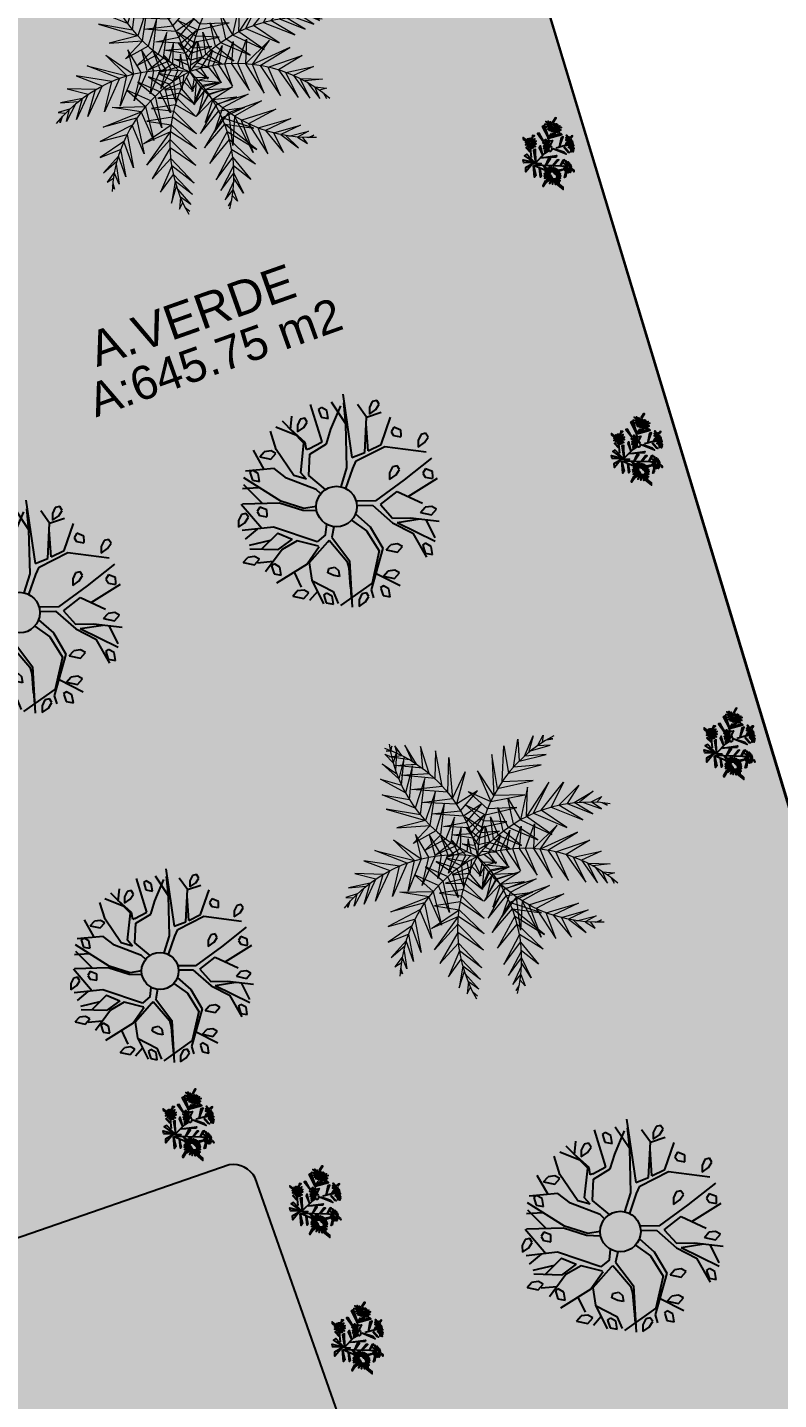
# Model space of a CAD drawing. Header units: millimetres. Extents: x 607619 to 1211550, y 1310734 to 2622648.
# Drawn here: x 607925.52 to 607941.06, y 1310957.26 to 1310985.65 of the extents above; entities that cross this region are included whole.
import ezdxf

# ---------------------------------------------------------------- set-up
doc = ezdxf.new("R2010")
doc.units = ezdxf.units.MM
doc.header["$PDMODE"] = 32
doc.header["$PDSIZE"] = 0.3
for name, color, linetype in [('ARBOLES', 102, 'Continuous'), ('FLORES', 7, 'Continuous'), ('MUEBLES', 1, 'Continuous'), ('PALME-1', 82, 'Continuous')]:
    doc.layers.add(name, color=color, linetype=linetype)
doc.styles.add('PUNTOS PI', font='arial.ttf', dxfattribs={"height": 2.75})
doc.styles.get("Standard").update_dxf_attribs({"font": 'arial.ttf'})
doc.dimstyles.new('COTAS LINDEROS', dxfattribs={"dimscale": 40, "dimtxt": 2.75, "dimasz": 0.06, "dimexe": 0.005, "dimexo": 0.005, "dimgap": 0.005, "dimtad": 2, "dimzin": 0, "dimdsep": 46, "dimtxsty": 'PUNTOS PI', "dimcen": 0.09, "dimclrd": 1, "dimclre": 1, "dimclrt": 3, "dimadec": 0, "dimazin": 0, "dimtfac": 1, "dimtofl": 0, "dimtmove": 0, "dimatfit": 3, "dimldrblk": 'ARCHTICK', "dimfxl": 1, "dimtolj": 1, "dimtzin": 0, "dimarcsym": 0})

# ---------------------------------------------------------------- blocks, each defined once
blk = doc.blocks.new('A$C48C97B70')
at = {"layer": 'PALME-1', "lineweight": 5}
for p, q in [((2.072, 6.54), (2.171, 6.533)), ((2.216, 6.497), (2.072, 6.54)), ((2.109, 6.384), (2.41, 6.325)), ((2.556, 6.176), (2.109, 6.384)), ((2.315, 6.6), (2.309, 6.418)), ((2.41, 6.325), (2.315, 6.6)), ((2.552, 6.547), (2.605, 6.122)), ((2.687, 6.026), (2.552, 6.547)), ((2.903, 6.407), (2.793, 5.89)), ((2.912, 5.72), (2.903, 6.407)), ((2.171, 6.148), (2.687, 6.026)), ((2.793, 5.89), (2.171, 6.148)), ((3.221, 6.198), (3.009, 5.561)), ((3.129, 5.334), (3.221, 6.198)), ((2.251, 5.877), (2.912, 5.72)), ((3.009, 5.561), (2.251, 5.877)), ((3.21, 5.152), (3.477, 5.948)), ((3.477, 5.948), (3.277, 4.976)), ((2.388, 5.472), (3.129, 5.334)), ((3.21, 5.152), (2.388, 5.472)), ((3.277, 4.976), (3.756, 5.506)), ((3.756, 5.506), (3.328, 4.818)), ((2.535, 5.1), (3.277, 4.976)), ((3.328, 4.818), (2.535, 5.1)), ((2.683, 4.767), (3.377, 4.635)), ((3.409, 4.484), (2.683, 4.767)), ((3.909, 4.977), (3.328, 4.818)), ((3.377, 4.635), (3.909, 4.977)), ((5.099, 4.709), (4.7, 4.004)), ((4.863, 4.035), (5.099, 4.709)), ((5.621, 4.675), (4.863, 4.035)), ((5.049, 4.06), (5.621, 4.675)), ((1.619, 4.431), (2.125, 3.798)), ((1.959, 3.803), (1.619, 4.431)), ((2.169, 4.399), (2.125, 3.798)), ((2.314, 3.783), (2.169, 4.399)), ((2.871, 4.392), (3.435, 4.33)), ((3.454, 4.176), (2.871, 4.392)), ((3.925, 4.65), (3.409, 4.484)), ((3.435, 4.33), (3.925, 4.65)), ((3.893, 4.364), (3.454, 4.176)), ((3.464, 4.032), (3.893, 4.364)), ((4.221, 3.864), (4.266, 4.448)), ((4.266, 4.448), (4.368, 3.915)), ((4.516, 3.959), (4.561, 4.59)), ((4.561, 4.59), (4.7, 4.004)), ((5.248, 4.076), (5.963, 4.571)), ((5.963, 4.571), (5.505, 4.079)), ((5.691, 4.07), (6.298, 4.391)), ((6.298, 4.391), (5.897, 4.047)), ((0.788, 4.157), (1.318, 3.745)), ((1.572, 3.782), (0.788, 4.157)), ((1.109, 4.315), (1.959, 3.803)), ((1.771, 3.798), (1.109, 4.315)), ((2.483, 4.305), (2.467, 3.763)), ((2.621, 3.736), (2.483, 4.305)), ((2.742, 4.179), (2.773, 3.702)), ((2.911, 3.665), (2.742, 4.179)), ((2.956, 4.034), (3.027, 3.628)), ((3.19, 3.57), (2.956, 4.034)), ((3.012, 4.138), (3.464, 4.032)), ((3.469, 3.911), (3.012, 4.138)), ((3.468, 3.739), (3.827, 4.113)), ((3.827, 4.113), (3.469, 3.911)), ((3.685, 3.61), (3.842, 4.104)), ((3.842, 4.104), (3.836, 3.693)), ((3.945, 3.747), (4.03, 4.282)), ((4.03, 4.282), (4.076, 3.806)), ((4.7, 4.004), (5.327, 3.442)), ((5.327, 3.442), (4.863, 4.035)), ((5.049, 4.06), (5.724, 3.492)), ((5.724, 3.492), (5.248, 4.076)), ((5.505, 4.079), (6.145, 3.565)), ((6.145, 3.565), (5.691, 4.07)), ((5.897, 4.047), (6.422, 3.625)), ((6.068, 4.019), (6.59, 4.15)), ((6.422, 3.625), (6.068, 4.019)), ((6.59, 4.15), (6.19, 3.993)), ((0.485, 3.926), (0.936, 3.651)), ((1.136, 3.706), (0.485, 3.926)), ((1.318, 3.745), (0.768, 3.135)), ((0.768, 3.135), (1.136, 3.706)), ((1.771, 3.798), (1.195, 3.13)), ((1.195, 3.13), (1.572, 3.782)), ((1.595, 3.144), (1.959, 3.803)), ((2.125, 3.798), (1.595, 3.144)), ((1.958, 3.173), (2.314, 3.783)), ((2.467, 3.763), (1.958, 3.173)), ((2.375, 3.225), (2.621, 3.736)), ((2.773, 3.702), (2.375, 3.225)), ((2.661, 3.273), (2.911, 3.665)), ((3.181, 3.857), (3.468, 3.739)), ((3.462, 3.617), (3.181, 3.857)), ((3.836, 3.693), (4.254, 3.401)), ((4.254, 3.401), (3.945, 3.747)), ((4.076, 3.806), (4.544, 3.399)), ((4.544, 3.399), (4.221, 3.864)), ((4.368, 3.915), (4.964, 3.413)), ((4.964, 3.413), (4.516, 3.959)), ((6.261, 3.976), (6.658, 3.683)), ((6.462, 3.919), (6.749, 3.967)), ((6.658, 3.683), (6.462, 3.919)), ((6.749, 3.967), (6.592, 3.874)), ((6.706, 3.831), (6.813, 3.725)), ((6.813, 3.725), (6.759, 3.809)), ((0.108, 3.437), (0.277, 3.37)), ((0.398, 3.434), (0.108, 3.437)), ((0.236, 3.642), (0.655, 3.551)), ((0.772, 3.596), (0.236, 3.642)), ((0.588, 3.523), (0.242, 3.171)), ((0.242, 3.171), (0.398, 3.434)), ((0.936, 3.651), (0.485, 3.15)), ((0.485, 3.15), (0.772, 3.596)), ((3.027, 3.628), (2.661, 3.273)), ((2.982, 3.339), (3.19, 3.57)), ((3.302, 3.524), (2.982, 3.339)), ((3.333, 3.347), (3.387, 2.981)), ((3.581, 3.546), (3.927, 3.415)), ((3.927, 3.415), (3.685, 3.61)), ((0.172, 3.309), (0.083, 3.188)), ((0.083, 3.188), (0.123, 3.278)), ((2.517, 3.065), (2.973, 2.919)), ((3.058, 3.034), (2.517, 3.065)), ((3.248, 3.258), (2.731, 3.212)), ((2.731, 3.212), (3.134, 3.129)), ((3.331, 2.658), (3.058, 3.034)), ((3.134, 3.129), (3.331, 2.658)), ((3.387, 2.981), (3.248, 3.258)), ((3.534, 3.189), (3.34, 2.708)), ((3.34, 2.708), (3.598, 3.029)), ((3.494, 3.304), (3.845, 3.186)), ((3.845, 3.186), (3.534, 3.189)), ((3.598, 3.029), (4.106, 2.989)), ((2.305, 2.87), (2.804, 2.657)), ((2.885, 2.79), (2.305, 2.87)), ((3.27, 2.374), (2.885, 2.79)), ((2.973, 2.919), (3.27, 2.374)), ((3.647, 2.918), (3.373, 2.451)), ((3.373, 2.451), (3.71, 2.789)), ((4.106, 2.989), (3.647, 2.918)), ((3.71, 2.789), (4.331, 2.805)), ((4.331, 2.805), (3.785, 2.652)), ((1.871, 2.113), (2.646, 2.352)), ((2.103, 2.613), (2.646, 2.352)), ((2.729, 2.522), (2.103, 2.613)), ((2.646, 2.352), (3.06, 1.619)), ((3.166, 1.967), (2.729, 2.522)), ((2.804, 2.657), (3.166, 1.967)), ((3.785, 2.652), (3.45, 2.173)), ((3.45, 2.173), (3.866, 2.519)), ((3.953, 2.391), (3.586, 1.876)), ((3.866, 2.519), (4.646, 2.527)), ((4.646, 2.527), (3.953, 2.391)), ((1.792, 1.596), (2.581, 2.199)), ((2.516, 2.023), (1.792, 1.596)), ((2.581, 2.199), (1.871, 2.113)), ((2.516, 2.023), (2.926, 1.242)), ((3.06, 1.619), (2.581, 2.199)), ((3.586, 1.876), (4.066, 2.239)), ((3.926, 1.441), (4.066, 2.239)), ((4.172, 2.112), (3.926, 1.441)), ((4.066, 2.239), (4.908, 2.274)), ((4.908, 2.274), (4.172, 2.112)), ((4.35, 1.136), (4.172, 2.112)), ((2.457, 1.832), (1.821, 1.24)), ((2.926, 1.242), (2.457, 1.832)), ((4.3, 1.974), (5.183, 1.983)), ((4.3, 1.974), (4.35, 1.136)), ((5.183, 1.983), (4.444, 1.835)), ((4.444, 1.835), (4.68, 0.999)), ((4.68, 0.999), (4.639, 1.669)), ((4.639, 1.669), (5.461, 1.659)), ((1.821, 1.24), (2.399, 1.582)), ((2.369, 1.398), (1.925, 0.874)), ((2.764, 0.846), (2.369, 1.398)), ((2.399, 1.582), (2.764, 0.846)), ((5.461, 1.659), (4.789, 1.558)), ((4.789, 1.558), (5.053, 0.924)), ((5.053, 0.924), (4.963, 1.444)), ((4.963, 1.444), (5.636, 1.437)), ((5.636, 1.437), (5.112, 1.358)), ((5.112, 1.358), (5.431, 0.925)), ((1.925, 0.874), (2.347, 1.192)), ((2.338, 1.019), (2.097, 0.538)), ((2.647, 0.589), (2.338, 1.019)), ((2.347, 1.192), (2.647, 0.589)), ((5.431, 0.925), (5.223, 1.3)), ((5.289, 1.268), (5.782, 1.241)), ((5.782, 1.241), (5.48, 1.184)), ((5.48, 1.184), (5.67, 0.964)), ((5.67, 0.964), (5.609, 1.136)), ((5.724, 1.097), (5.874, 1.11)), ((5.874, 1.11), (5.78, 1.08)), ((2.097, 0.538), (2.337, 0.894)), ((2.338, 0.821), (2.539, 0.37)), ((2.351, 0.612), (2.242, 0.343)), ((2.242, 0.343), (2.366, 0.476)), ((2.539, 0.37), (2.351, 0.612)), ((2.384, 0.355), (2.464, 0.229)), ((2.464, 0.229), (2.394, 0.298))]:
    blk.add_line(p, q, dxfattribs=at)
for points in [[(2.155, 6.219), (2.027, 6.48), (2.16, 6.356)], [(2.156, 6.01), (2.325, 6.474), (2.155, 6.219)], [(2.17, 6.478), (2.241, 6.61), (2.176, 6.535)], [(2.17, 5.812), (1.897, 6.276), (2.16, 5.937)], [(2.191, 5.641), (2.448, 6.263), (2.17, 5.812)], [(2.271, 5.255), (2.584, 6.015), (2.227, 5.436)], [(2.227, 5.436), (1.748, 5.928), (2.191, 5.641)], [(4.393, 4.884), (4.496, 5.717), (4.256, 4.754)], [(4.545, 5.014), (4.834, 5.833), (4.75, 5.166)], [(4.907, 5.267), (5.211, 5.884), (5.087, 5.37)], [(5.242, 5.447), (5.588, 5.859), (5.357, 5.498)], [(5.621, 5.597), (5.824, 5.804), (5.752, 5.637)], [(5.87, 5.669), (6.018, 5.646), (5.926, 5.682)], [(2.346, 5.01), (1.67, 5.556), (2.271, 5.255)], [(2.418, 4.824), (2.773, 5.631), (2.346, 5.01)], [(4.256, 4.754), (4.053, 5.439), (4.142, 4.634)], [(5.087, 5.37), (5.76, 5.335), (5.242, 5.447)], [(5.424, 5.526), (5.918, 5.521), (5.621, 5.597)], [(2.418, 4.824), (1.666, 5.198), (2.495, 4.652)], [(2.57, 4.504), (2.932, 5.265), (2.495, 4.652)], [(4.019, 4.489), (3.686, 5.027), (4.142, 4.634)], [(4.393, 4.884), (5.273, 4.819), (4.545, 5.014)], [(4.75, 5.166), (5.571, 5.125), (4.907, 5.267)], [(2.495, 4.652), (1.781, 4.688), (2.57, 4.504)], [(2.749, 4.211), (3.062, 4.925), (2.665, 4.34)], [(3.836, 4.239), (3.531, 4.739), (3.925, 4.367)], [(4.142, 4.634), (4.98, 4.546), (4.256, 4.754)], [(2.665, 4.34), (2.047, 4.205), (2.57, 4.504)], [(2.936, 3.961), (3.195, 4.526), (2.84, 4.084)], [(3.681, 3.983), (3.437, 4.467), (3.752, 4.108)], [(3.925, 4.367), (4.703, 4.31), (4.019, 4.489)], [(2.84, 4.084), (2.267, 3.963), (2.749, 4.211)], [(3.112, 3.763), (3.275, 4.247), (3.03, 3.852)], [(3.551, 3.72), (3.388, 4.212), (3.624, 3.876)], [(3.752, 4.108), (4.371, 4.052), (3.836, 4.239)], [(3.03, 3.852), (2.492, 3.783), (2.936, 3.961)], [(3.235, 3.642), (2.716, 3.653), (3.112, 3.763)], [(3.325, 3.56), (3.354, 3.929), (3.235, 3.642)], [(3.504, 3.607), (3.861, 3.703), (3.551, 3.72)], [(3.624, 3.876), (4.134, 3.884), (3.681, 3.983)], [(3.73, 3.458), (4.128, 3.79), (3.902, 3.447)], [(4.023, 3.434), (4.383, 3.838), (4.165, 3.413)], [(4.318, 3.383), (4.671, 3.85), (4.469, 3.347)], [(4.618, 3.304), (4.996, 3.811), (4.797, 3.243)], [(2.338, 3.057), (1.86, 3.471), (2.176, 2.959)], [(2.614, 3.199), (2.169, 3.579), (2.474, 3.131)], [(2.892, 3.311), (2.453, 3.629), (2.757, 3.26)], [(3.173, 3.397), (2.712, 3.637), (3.007, 3.35)], [(3.007, 3.35), (2.918, 2.847), (2.892, 3.311)], [(3.291, 3.426), (3.14, 3.089), (3.173, 3.397)], [(3.608, 3.461), (3.828, 3.163), (3.73, 3.458)], [(3.902, 3.447), (4.096, 2.975), (4.023, 3.434)], [(4.165, 3.413), (4.34, 2.817), (4.318, 3.383)], [(4.469, 3.347), (4.701, 2.603), (4.618, 3.304)], [(4.951, 3.181), (5.513, 3.622), (4.797, 3.243)], [(2.039, 2.865), (1.395, 3.175), (2.176, 2.959)], [(2.474, 3.131), (2.407, 2.354), (2.338, 3.057)], [(2.757, 3.26), (2.714, 2.641), (2.614, 3.199)], [(3.645, 3.048), (3.314, 2.661), (3.689, 2.935)], [(3.524, 3.316), (3.359, 2.985), (3.577, 3.207)], [(3.577, 3.207), (4.054, 3.003), (3.645, 3.048)], [(4.797, 3.243), (5.023, 2.432), (4.951, 3.181)], [(5.122, 3.102), (5.935, 3.312), (4.951, 3.181)], [(5.122, 3.102), (5.384, 2.259), (5.298, 3.008)], [(5.298, 3.008), (6.166, 3.04), (5.516, 2.873)], [(1.889, 2.751), (1.05, 2.782), (2.039, 2.865)], [(1.889, 2.751), (1.814, 1.872), (1.737, 2.622)], [(2.176, 2.959), (2.13, 2.118), (2.039, 2.865)], [(3.735, 2.799), (3.284, 2.372), (3.778, 2.649)], [(3.689, 2.935), (4.213, 2.799), (3.735, 2.799)], [(5.516, 2.873), (5.778, 2.094), (5.667, 2.764)], [(5.667, 2.764), (6.352, 2.708), (5.829, 2.634)], [(1.737, 2.622), (0.883, 2.467), (1.554, 2.443)], [(1.554, 2.443), (1.465, 1.626), (1.429, 2.305)], [(3.815, 2.498), (3.259, 1.952), (3.845, 2.347)], [(3.778, 2.649), (4.355, 2.548), (3.815, 2.498)], [(3.845, 2.347), (4.468, 2.241), (3.872, 2.159)], [(5.829, 2.634), (6.043, 1.995), (5.957, 2.518)], [(5.957, 2.518), (6.468, 2.348), (6.047, 2.431)], [(6.097, 2.378), (6.274, 1.917), (6.236, 2.221)], [(1.198, 2.002), (0.737, 1.726), (1.13, 1.897)], [(1.429, 2.305), (0.772, 2.102), (1.299, 2.143)], [(1.299, 2.143), (1.227, 1.473), (1.198, 2.002)], [(3.872, 2.159), (3.253, 1.588), (3.887, 1.994)], [(3.887, 1.994), (4.536, 1.694), (3.872, 2.159)], [(3.895, 1.806), (4.452, 1.178), (3.887, 1.994)], [(6.236, 2.221), (6.503, 2.108), (6.321, 2.114)], [(6.394, 2.016), (6.426, 1.87), (6.427, 1.969)], [(1.092, 1.835), (1.018, 1.347), (0.99, 1.652)], [(3.895, 1.806), (3.264, 1.188), (3.891, 1.606)], [(0.99, 1.652), (0.753, 1.484), (0.93, 1.529)], [(0.88, 1.418), (0.879, 1.268), (0.858, 1.364)], [(3.87, 1.351), (3.296, 0.762), (3.843, 1.166)], [(3.891, 1.606), (4.315, 0.848), (3.87, 1.351)], [(3.843, 1.166), (4.104, 0.531), (3.8, 0.963)], [(3.8, 0.963), (3.329, 0.481), (3.756, 0.796)], [(3.756, 0.796), (3.836, 0.264), (3.718, 0.676)], [(3.694, 0.607), (3.365, 0.24), (3.618, 0.413)], [(3.618, 0.413), (3.639, 0.123), (3.562, 0.288)], [(3.507, 0.179), (3.392, 0.083), (3.48, 0.128)]]:
    blk.add_lwpolyline(points, dxfattribs=at)
for centre, start, end in [((5.589, 6.144), 171.0105, 231.4464), ((6.694, 2.334), 100.4762, 160.9122), ((4.041, 0.074), 99.9493, 160.3853), ((0.46, 1.763), 329.1163, 29.5523), ((3.594, 0.025), 32.0006, 92.4366)]:
    blk.add_arc(centre, 3.435, start, end, dxfattribs=at)
at = {"layer": 'PALME-1', "lineweight": 5, "extrusion": (0, 0, -1)}
for centre, major_axis, start_param, end_param in [((0.035, 3.843), (2.429, 2.429), -0.156897, 0.89791), ((1.947, 0.368), (-2.429, 2.429), 0.182844, 1.237651), ((5.421, 0.645), (-2.429, 2.429), 0.173647, 1.228454), ((5.771, 0.927), (2.429, 2.429), 3.700109, 4.754916), ((6.759, 4.372), (-2.429, 2.429), 4.173367, 5.228174)]:
    blk.add_ellipse(centre, major_axis=major_axis, ratio=1, start_param=start_param, end_param=end_param, dxfattribs=at)
blk = doc.blocks.new('p_arbol04')
at = {"layer": 'ARBOLES'}
for p, q in [((-1.003, 0.765), (-1.206, 2.042)), ((-0.408, 1.55), (-1.03, 2.13)), ((-0.623, 1.751), (-0.408, 2.362)), ((0.051, 1.875), (0.346, 2.362)), ((0.761, 1.696), (0.543, 2.316)), ((0.739, 1.388), (0.805, 2.293)), ((0.772, 1.945), (1.1, 2.177)), ((-1.138, 1.515), (-1.476, 1.85)), ((-1.41, 1.113), (-1.364, 1.898)), ((-0.178, 0.97), (0.051, 1.875)), ((0.778, 1.371), (0.783, 1.942)), ((1.121, 1.006), (1.721, 1.988)), ((-1.98, 0.646), (-1.849, 1.574)), ((-1.07, 0.749), (-1.815, 1.547)), ((-0.375, 1.086), (-0.408, 1.55)), ((0.018, 0.878), (0.739, 1.388)), ((0.636, 1.196), (0.778, 1.371)), ((2.581, 1.481), (1.362, 0.043)), ((1.571, 1.059), (2.283, 1.298)), ((1.984, 0.831), (2.181, 1.574)), ((1.984, 0.831), (2.41, 1.295)), ((-1.718, 0.414), (-2.406, 1.04)), ((-0.047, 0.205), (-0.375, 1.086)), ((-0.014, 0.623), (-0.178, 0.97)), ((-0.014, 0.623), (0.018, 0.878)), ((0.117, 0.646), (0.608, 1.04)), ((0.608, 1.04), (1.158, 0.873)), ((0.704, 1.166), (0.636, 1.196)), ((0.708, 1.165), (1.121, 1.006)), ((1.034, -0.05), (1.984, 0.831)), ((1.158, 0.873), (1.571, 1.059)), ((2.541, 0.507), (2.64, 0.947)), ((-2.144, -0.12), (-2.668, 0.507)), ((-2.077, 0.227), (-2.603, 0.599)), ((-2.079, 0.738), (-2.537, 0.808)), ((-1.194, -0.839), (-1.718, 0.414)), ((-0.777, 0.094), (-1.07, 0.749)), ((-0.71, 0.11), (-1.003, 0.765)), ((0.136, -0.002), (0.117, 0.646)), ((1.722, -0.143), (2.541, 0.507)), ((2.541, 0.507), (2.934, 0.275)), ((-2.489, -0.25), (-2.832, 0.066)), ((-1.768, 0.206), (-2.439, 0.251)), ((-1.768, 0.206), (-1.62, -0.236)), ((-0.515, -0.225), (-0.777, 0.094)), ((-0.425, -0.127), (-0.71, 0.11)), ((-0.057, 0.021), (-0.047, 0.205)), ((1.362, 0.043), (1.722, -0.143)), ((1.82, -0.189), (2.383, 0.381)), ((-2.046, -0.213), (-2.865, -0.282)), ((-1.62, -0.236), (-2.144, -0.12)), ((-1.554, -0.375), (-2.046, -0.213)), ((-1.259, -0.955), (-1.554, -0.375)), ((0.496, -0.29), (1.034, -0.05)), ((0.551, -0.431), (1.132, -0.189)), ((1.132, -0.189), (1.362, -0.12)), ((1.362, -0.12), (2.246, -0.468)), ((1.82, -0.189), (2.214, -0.352)), ((2.214, -0.352), (3, -0.027)), ((-1.882, -1.048), (-2.898, -0.746)), ((-0.866, -0.885), (-0.616, -0.706)), ((2.246, -0.468), (2.934, -1.488)), ((-2.313, -0.92), (-2.505, -1.372)), ((-1.816, -1.071), (-2.144, -1.465)), ((-1.259, -0.978), (-1.882, -1.048)), ((-0.995, -1.071), (-1.816, -1.071)), ((-0.866, -0.885), (-1.194, -0.839)), ((-0.925, -1.07), (-1.039, -1.872)), ((-0.995, -1.07), (-0.925, -1.07)), ((-0.803, -1.07), (-0.978, -1.928)), ((-0.803, -1.071), (-0.801, -1.071)), ((-0.53, -0.911), (-0.801, -1.071)), ((-0.036, -1.178), (0.018, -1.72)), ((0.182, -1.14), (0.182, -1.72)), ((0.394, -1.003), (0.706, -1.349)), ((0.866, -1.332), (0.474, -0.903)), ((-2.144, -1.465), (-2.439, -2.184)), ((-2.153, -1.476), (-1.98, -2.161)), ((0.706, -1.349), (0.706, -2.138)), ((0.87, -1.512), (0.805, -2.045)), ((0.866, -1.332), (1.886, -1.558)), ((0.87, -1.512), (1.493, -1.628)), ((1.886, -1.558), (2.902, -1.744)), ((-2.287, -1.813), (-2.636, -1.813)), ((-0.978, -1.928), (-1.955, -2.892)), ((-1.039, -1.872), (-1.152, -2.045)), ((0.018, -1.72), (-0.178, -2.393)), ((0.182, -1.72), (-0.047, -2.416)), ((1.493, -1.628), (1.722, -2.416)), ((1.591, -1.966), (2.574, -2.254)), ((-1.98, -2.161), (-2.144, -2.509)), ((-1.152, -2.045), (-1.536, -2.447)), ((-0.047, -2.416), (-1.194, -2.973)), ((-0.178, -2.393), (-1.03, -2.857)), ((0.706, -2.138), (0.87, -2.787)), ((0.805, -2.045), (1.165, -2.44)), ((0.805, -2.231), (1.132, -3.437)), ((0.805, -2.231), (1.328, -2.67)), ((-1.03, -2.857), (-2.144, -2.602)), ((-1.525, -2.442), (-1.759, -2.685)), ((-0.735, -2.764), (-0.539, -3.53)), ((0.87, -2.787), (0.608, -3.553)), ((1.165, -2.44), (1.657, -3.135)), ((1.427, -2.811), (1.198, -3.367))]:
    blk.add_line(p, q, dxfattribs=at)
at = {"layer": 'ARBOLES', "color": 1}
for p, q in [((-0.431, 2.094), (-0.267, 1.802)), ((-0.431, 2.094), (-0.229, 2.094)), ((-0.079, 1.961), (-0.229, 2.094)), ((-0.965, 2.011), (-1.091, 1.802)), ((-1.091, 1.802), (-0.979, 1.616)), ((-0.979, 1.616), (-0.829, 1.802)), ((-0.965, 2.011), (-0.866, 1.988)), ((-0.829, 1.802), (-0.866, 1.988)), ((-0.267, 1.802), (-0.042, 1.802)), ((-0.042, 1.802), (-0.079, 1.961)), ((1.008, 1.882), (0.858, 1.749)), ((0.858, 1.749), (1.083, 1.696)), ((1.196, 1.935), (1.008, 1.882)), ((1.083, 1.696), (1.271, 1.722)), ((1.308, 1.855), (1.196, 1.935)), ((1.271, 1.722), (1.308, 1.855)), ((1.772, 1.719), (1.646, 1.51)), ((1.772, 1.719), (1.87, 1.696)), ((1.908, 1.51), (1.87, 1.696)), ((-2.254, 1.324), (-2.404, 1.191)), ((-2.066, 1.377), (-2.254, 1.324)), ((-1.954, 1.298), (-2.066, 1.377)), ((-1.991, 1.165), (-1.954, 1.298)), ((1.646, 1.51), (1.758, 1.324)), ((1.758, 1.324), (1.908, 1.51)), ((-2.404, 1.191), (-2.179, 1.138)), ((-2.179, 1.138), (-1.991, 1.165)), ((-1.691, 1.085), (-1.729, 0.953)), ((-1.729, 0.953), (-1.616, 0.767)), ((-1.541, 1.112), (-1.691, 1.085)), ((-1.579, 0.793), (-1.466, 0.899)), ((-1.466, 0.899), (-1.541, 1.112)), ((-1.616, 0.767), (-1.579, 0.793)), ((2.808, 0.634), (2.658, 0.501)), ((2.658, 0.501), (2.883, 0.448)), ((2.995, 0.687), (2.808, 0.634)), ((2.883, 0.448), (3.07, 0.475)), ((3.108, 0.608), (2.995, 0.687)), ((3.07, 0.475), (3.108, 0.608)), ((-3.093, 0.395), (-2.928, 0.103)), ((-3.093, 0.395), (-2.891, 0.395)), ((-2.928, 0.103), (-2.703, 0.103)), ((-2.741, 0.262), (-2.891, 0.395)), ((-2.703, 0.103), (-2.741, 0.262)), ((-2.614, -0.298), (-2.741, -0.507)), ((-2.614, -0.298), (-2.516, -0.322)), ((-2.479, -0.507), (-2.516, -0.322)), ((2.695, -0.322), (2.658, -0.454)), ((2.845, -0.295), (2.695, -0.322)), ((2.92, -0.507), (2.845, -0.295)), ((-2.741, -0.507), (-2.628, -0.693)), ((-2.628, -0.693), (-2.479, -0.507)), ((2.658, -0.454), (2.77, -0.64)), ((2.77, -0.64), (2.808, -0.613)), ((2.808, -0.613), (2.92, -0.507)), ((1.758, -1.091), (1.608, -1.224)), ((1.945, -1.038), (1.758, -1.091)), ((2.058, -1.118), (1.945, -1.038)), ((2.02, -1.251), (2.058, -1.118)), ((3.033, -1.091), (2.883, -1.224)), ((3.22, -1.038), (3.033, -1.091)), ((3.333, -1.118), (3.22, -1.038)), ((3.295, -1.251), (3.333, -1.118)), ((-2.868, -1.357), (-2.703, -1.649)), ((-2.868, -1.357), (-2.666, -1.357)), ((-2.516, -1.489), (-2.666, -1.357)), ((-2.479, -1.649), (-2.516, -1.489)), ((-1.669, -1.683), (-1.552, -1.621)), ((-1.552, -1.621), (-1.406, -1.724)), ((1.608, -1.224), (1.833, -1.277)), ((1.833, -1.277), (2.02, -1.251)), ((2.883, -1.224), (3.108, -1.277)), ((3.108, -1.277), (3.295, -1.251)), ((-2.703, -1.649), (-2.479, -1.649)), ((-2.239, -2.024), (-2.366, -2.233)), ((-2.239, -2.024), (-2.141, -2.047)), ((-1.61, -1.869), (-1.669, -1.683)), ((-1.523, -2.014), (-1.61, -1.869)), ((-1.406, -1.869), (-1.523, -2.014)), ((-1.406, -1.724), (-1.406, -1.869)), ((2.395, -1.834), (2.358, -1.967)), ((2.358, -1.967), (2.47, -2.153)), ((2.545, -1.808), (2.395, -1.834)), ((2.508, -2.126), (2.62, -2.02)), ((2.62, -2.02), (2.545, -1.808)), ((-2.366, -2.233), (-2.254, -2.418)), ((-2.254, -2.418), (-2.104, -2.233)), ((-2.104, -2.233), (-2.141, -2.047)), ((2.47, -2.153), (2.508, -2.126)), ((-0.019, -2.525), (0.146, -2.817)), ((-0.019, -2.525), (0.183, -2.525)), ((0.146, -2.817), (0.371, -2.817)), ((0.333, -2.657), (0.183, -2.525)), ((0.371, -2.817), (0.333, -2.657)), ((1.481, -2.551), (1.646, -2.843)), ((1.481, -2.551), (1.683, -2.551)), ((1.833, -2.684), (1.683, -2.551)), ((1.87, -2.843), (1.833, -2.684)), ((-1.654, -2.896), (-1.804, -3.029)), ((-1.804, -3.029), (-1.579, -3.082)), ((-1.466, -2.843), (-1.654, -2.896)), ((-1.579, -3.082), (-1.391, -3.055)), ((-1.354, -2.923), (-1.466, -2.843)), ((-1.391, -3.055), (-1.354, -2.923)), ((-1.194, -2.973), (-1.325, -3.182)), ((-0.979, -3.162), (-1.091, -3.347)), ((-0.866, -3.162), (-0.979, -3.135)), ((-0.829, -3.347), (-0.866, -3.162)), ((-0.656, -2.976), (-0.491, -3.268)), ((-0.656, -2.976), (-0.454, -2.976)), ((-0.304, -3.109), (-0.454, -2.976)), ((-0.267, -3.268), (-0.304, -3.109)), ((1.646, -2.843), (1.87, -2.843)), ((-1.091, -3.347), (-0.979, -3.533)), ((-0.979, -3.533), (-0.829, -3.347)), ((-0.491, -3.268), (-0.267, -3.268)), ((0.797, -3.245), (0.671, -3.454)), ((0.671, -3.454), (0.783, -3.639)), ((0.783, -3.639), (0.933, -3.454)), ((0.797, -3.245), (0.896, -3.268)), ((0.933, -3.454), (0.896, -3.268))]:
    blk.add_line(p, q, dxfattribs=at)
at = {"layer": 'ARBOLES'}
blk.add_circle((-0.03, -0.578), 0.6, dxfattribs=at)
blk = doc.blocks.new('FLORES-1')
at = {"color": 86, "linetype": 'Continuous'}
for p, q in [((0.05, 0.385), (0.045, 0.422)), ((0.05, 0.382), (0.061, 0.281)), ((0.054, 0.385), (0.068, 0.419)), ((-0.188, 0.272), (-0.183, 0.181)), ((-0.183, 0.181), (-0.159, 0.155)), ((-0.159, 0.155), (-0.182, 0.283)), ((0.23, 0.294), (0.188, 0.231)), ((-0.141, 0.099), (-0.027, -0.013)), ((-0.074, 0.088), (-0.105, 0.101)), ((-0.064, 0.077), (-0.101, 0.09)), ((0.056, 0.146), (-0.002, 0.01)), ((0.168, 0.017), (0.07, -0.012)), ((0.168, 0.017), (0.196, 0.029))]:
    blk.add_line(p, q, dxfattribs=at)
at = {"color": 1, "linetype": 'Continuous'}
for p, q in [((-0.183, 0.183), (-0.196, 0.169)), ((0.056, 0.146), (0.064, 0.192)), ((0.069, 0.177), (0.069, 0.199))]:
    blk.add_line(p, q, dxfattribs=at)
for points in [[(0.084, 0.441), (0.152, 0.44), (0.085, 0.447), (0.124, 0.455), (0.072, 0.453), (0.087, 0.468), (0.06, 0.456), (0.064, 0.474), (0.051, 0.456), (0.05, 0.474), (0.045, 0.457), (0.036, 0.47), (0.04, 0.457), (0.023, 0.465), (0.033, 0.457), (0.015, 0.47), (0.017, 0.454), (-0.001, 0.459), (0.011, 0.451), (-0.017, 0.462), (-0.001, 0.45), (-0.035, 0.448), (-0.004, 0.442), (-0.047, 0.437), (0.006, 0.44), (-0.037, 0.419), (0.016, 0.439), (-0.004, 0.418), (0.022, 0.443), (0.016, 0.409), (0.033, 0.442), (0.036, 0.418), (0.042, 0.442), (0.05, 0.41), (0.048, 0.441), (0.076, 0.417), (0.065, 0.439), (0.107, 0.412), (0.074, 0.44), (0.127, 0.42), (0.089, 0.442)], [(-0.157, 0.318), (-0.107, 0.327), (-0.161, 0.329), (-0.128, 0.346), (-0.163, 0.335), (-0.148, 0.355), (-0.167, 0.338), (-0.169, 0.36), (-0.176, 0.339), (-0.18, 0.36), (-0.181, 0.338), (-0.191, 0.359), (-0.192, 0.336), (-0.209, 0.354), (-0.2, 0.336), (-0.227, 0.342), (-0.209, 0.328), (-0.239, 0.333), (-0.212, 0.32), (-0.244, 0.321), (-0.209, 0.317), (-0.238, 0.301), (-0.202, 0.317), (-0.228, 0.286), (-0.194, 0.311), (-0.202, 0.277), (-0.182, 0.31), (-0.176, 0.275), (-0.173, 0.31), (-0.152, 0.282), (-0.163, 0.32), (-0.123, 0.296), (-0.161, 0.315)], [(0.271, 0.347), (0.243, 0.307), (0.28, 0.334), (0.258, 0.297), (0.289, 0.324), (0.268, 0.282), (0.294, 0.316), (0.29, 0.273), (0.305, 0.315), (0.317, 0.258), (0.315, 0.304), (0.35, 0.265), (0.327, 0.307), (0.374, 0.287), (0.344, 0.313), (0.369, 0.309), (0.332, 0.326), (0.352, 0.33), (0.324, 0.336), (0.331, 0.347), (0.316, 0.346), (0.319, 0.362), (0.304, 0.362), (0.306, 0.384), (0.293, 0.373), (0.294, 0.392), (0.278, 0.386), (0.273, 0.409), (0.265, 0.386), (0.251, 0.419), (0.262, 0.377), (0.224, 0.401), (0.259, 0.375), (0.21, 0.378), (0.259, 0.367), (0.215, 0.357), (0.268, 0.358), (0.22, 0.342), (0.271, 0.351), (0.226, 0.329), (0.266, 0.341)], [(-0.161, 0.17), (-0.138, 0.187), (-0.16, 0.156), (-0.125, 0.173), (-0.153, 0.149), (-0.107, 0.154), (-0.149, 0.14), (-0.102, 0.131), (-0.151, 0.128), (-0.104, 0.11), (-0.151, 0.116), (-0.105, 0.094), (-0.159, 0.11), (-0.131, 0.072), (-0.17, 0.108), (-0.151, 0.054), (-0.173, 0.105), (-0.174, 0.045), (-0.182, 0.107), (-0.196, 0.04), (-0.198, 0.11), (-0.221, 0.046), (-0.215, 0.11), (-0.243, 0.051), (-0.228, 0.109), (-0.27, 0.068), (-0.238, 0.119), (-0.29, 0.093), (-0.248, 0.129), (-0.305, 0.123), (-0.257, 0.144), (-0.311, 0.148), (-0.257, 0.153), (-0.304, 0.169), (-0.253, 0.161), (-0.287, 0.186), (-0.248, 0.17), (-0.262, 0.201), (-0.24, 0.176), (-0.237, 0.213), (-0.23, 0.179), (-0.217, 0.217), (-0.218, 0.176), (-0.199, 0.215), (-0.205, 0.178), (-0.188, 0.215), (-0.195, 0.173)], [(-0.177, 0.172), (-0.183, 0.168), (-0.179, 0.175)], [(-0.169, 0.164), (-0.172, 0.161), (-0.169, 0.165)], [(-0.166, 0.196), (-0.161, 0.206), (-0.167, 0.2)], [(-0.161, 0.176), (-0.147, 0.195), (-0.163, 0.183)], [(0.079, 0.181), (0.071, 0.145), (0.07, 0.173)], [(0.081, 0.193), (0.082, 0.199), (0.083, 0.195)], [(0.099, 0.195), (0.086, 0.154), (0.085, 0.185)], [(0.149, 0.231), (0.179, 0.239), (0.147, 0.224), (0.194, 0.21), (0.144, 0.217), (0.19, 0.193), (0.15, 0.195), (0.17, 0.167), (0.12, 0.192), (0.135, 0.159), (0.112, 0.2), (0.11, 0.152), (0.101, 0.196)], [(0.225, 0.069), (0.258, 0.082), (0.237, 0.065), (0.264, 0.069), (0.237, 0.056), (0.266, 0.058), (0.237, 0.05), (0.272, 0.045), (0.243, 0.04), (0.273, 0.027), (0.245, 0.035), (0.257, 0.006), (0.236, 0.028), (0.245, -0.007), (0.232, 0.025), (0.222, -0.015), (0.224, 0.023), (0.2, -0.002), (0.211, 0.024), (0.176, 0.009), (0.206, 0.034), (0.159, 0.034), (0.197, 0.043), (0.157, 0.052), (0.192, 0.054), (0.163, 0.077), (0.196, 0.063), (0.188, 0.095), (0.202, 0.068), (0.213, 0.106), (0.218, 0.075), (0.244, 0.104), (0.229, 0.067)]]:
    blk.add_lwpolyline(points, dxfattribs=at)
at = {"color": 50, "linetype": 'Continuous'}
for points in [[(0.043, 0.454), (0.04, 0.455), (0.029, 0.455), (0.02, 0.453), (0.007, 0.451), (-0.004, 0.448), (-0.008, 0.445), (-0.004, 0.442), (0.015, 0.441), (0.033, 0.442), (0.055, 0.441), (0.069, 0.441), (0.084, 0.443), (0.081, 0.452), (0.067, 0.455), (0.053, 0.455), (0.039, 0.453)], [(-0.161, 0.317), (-0.16, 0.319), (-0.16, 0.324), (-0.162, 0.328), (-0.169, 0.335), (-0.171, 0.336), (-0.182, 0.337), (-0.192, 0.335), (-0.203, 0.327), (-0.207, 0.32), (-0.204, 0.314), (-0.198, 0.311), (-0.188, 0.312), (-0.178, 0.313), (-0.167, 0.315), (-0.159, 0.317)], [(0.278, 0.38), (0.271, 0.381), (0.263, 0.378), (0.262, 0.372), (0.268, 0.362), (0.275, 0.351), (0.288, 0.337), (0.301, 0.321), (0.317, 0.307), (0.326, 0.313), (0.322, 0.329), (0.315, 0.34), (0.307, 0.35), (0.294, 0.366), (0.28, 0.377)], [(0.117, 0.232), (0.11, 0.234), (0.1, 0.236), (0.088, 0.236), (0.074, 0.234), (0.063, 0.228), (0.054, 0.219), (0.051, 0.211), (0.054, 0.204), (0.063, 0.201), (0.08, 0.2), (0.086, 0.199)], [(0.104, 0.197), (0.108, 0.196), (0.124, 0.195), (0.137, 0.199), (0.144, 0.211), (0.139, 0.22), (0.136, 0.222)], [(0.231, 0.049), (0.23, 0.053), (0.227, 0.057), (0.219, 0.062), (0.207, 0.062), (0.2, 0.056), (0.204, 0.049), (0.207, 0.041), (0.214, 0.031), (0.224, 0.03), (0.232, 0.031), (0.237, 0.039), (0.234, 0.048), (0.23, 0.052)]]:
    blk.add_lwpolyline(points, dxfattribs=at)
at = {"color": 86, "linetype": 'Continuous'}
for points in [[(0.102, 0.471), (0.12, 0.499), (0.122, 0.485), (0.114, 0.464)], [(-0.217, 0.356), (-0.235, 0.368), (-0.251, 0.364), (-0.223, 0.355)], [(-0.136, 0.247), (-0.09, 0.317), (-0.09, 0.296), (-0.132, 0.248)], [(0.062, 0.261), (-0.009, 0.344), (-0.042, 0.357), (0.067, 0.244)], [(0.041, 0.367), (-0.039, 0.398), (-0.032, 0.385), (0.038, 0.363)], [(0.078, 0.41), (0.053, 0.382)], [(0.06, 0.318), (0.146, 0.399), (0.146, 0.372), (0.056, 0.312)], [(0.194, 0.245), (0.178, 0.395), (0.192, 0.388), (0.198, 0.257), (0.217, 0.334), (0.218, 0.299), (0.203, 0.259)], [(0.333, 0.356), (0.368, 0.404), (0.371, 0.393), (0.338, 0.35)], [(-0.3, 0.135), (-0.385, 0.181), (-0.363, 0.19), (-0.305, 0.159)], [(-0.219, 0.287), (-0.27, 0.256), (-0.269, 0.243), (-0.208, 0.289)], [(-0.17, 0.299), (-0.144, 0.266), (-0.019, -0.02)], [(-0.104, 0.181), (-0.069, 0.258), (-0.065, 0.242), (-0.102, 0.175)], [(-0.071, 0.106), (-0.022, 0.181), (-0.019, 0.155), (-0.068, 0.101)], [(0.024, 0.093), (-0.016, 0.254), (-0.03, 0.244), (0.026, 0.082)], [(0.062, 0.168), (0.163, 0.241), (0.154, 0.275), (0.06, 0.167)], [(0.179, 0.183), (0.282, 0.17), (0.286, 0.151), (0.178, 0.18)], [(0.196, 0.245), (0.339, 0.231), (0.342, 0.253), (0.198, 0.247)], [(-0.223, 0.04), (-0.262, -0.01), (-0.273, -0.009), (-0.233, 0.049)], [(-0.078, 0.029), (-0.159, 0.014), (-0.167, 0.003), (-0.073, 0.029)], [(0.004, -0.008), (-0.032, 0.064), (-0.046, 0.045), (0.001, -0.001)], [(-0.003, 0.006), (0.12, -0.041), (0.116, -0.073), (0.006, -0.002)], [(0, 0.014), (0.133, 0.064), (0.132, 0.042), (0.004, 0.013)], [(0.044, 0.117), (0.149, 0.129), (0.134, 0.111), (0.045, 0.114)], [(0.129, 0.002), (0.184, -0.022), (0.193, -0.017), (0.134, 0.002)], [(0.262, 0.015), (0.304, -0.01), (0.288, -0.016), (0.26, 0.004)], [(0.264, 0.078), (0.276, 0.111), (0.287, 0.094), (0.268, 0.079)], [(-0.019, -0.02), (-0.132, -0.038), (-0.144, -0.059), (-0.021, -0.02)], [(0.01, -0.004), (-0.054, -0.123), (-0.011, -0.107), (0.004, -0.008)], [(0.006, -0.002), (0.047, -0.107), (0.08, -0.101), (0.01, -0.004)]]:
    blk.add_lwpolyline(points, dxfattribs=at)
at = {"color": 50, "linetype": 'Continuous'}
blk.add_lwpolyline([(-0.175, 0.155), (-0.175, 0.155), (-0.179, 0.155), (-0.183, 0.156), (-0.186, 0.157), (-0.188, 0.159), (-0.19, 0.16), (-0.192, 0.161), (-0.195, 0.162), (-0.205, 0.167), (-0.215, 0.171), (-0.232, 0.17), (-0.243, 0.162), (-0.249, 0.153), (-0.246, 0.139), (-0.236, 0.123), (-0.222, 0.119), (-0.202, 0.116), (-0.186, 0.113), (-0.165, 0.111), (-0.156, 0.13), (-0.161, 0.146)], close=True, dxfattribs=at)
blk = doc.blocks.new('arbusto5')
at = {"layer": 'FLORES'}
blk.add_blockref('FLORES-1', (0.144, 0.059), dxfattribs=at)
blk = doc.blocks.new('_ArchTick')
at = {"color": 0, "linetype": 'ByBlock', "const_width": 0.15}
blk.add_lwpolyline([(-0.5, -0.5), (0.5, 0.5)], dxfattribs=at)
blk = doc.blocks.new('*D82')
at = {"color": 7, "lineweight": -2, "transparency": 16777216}
blk.add_line((607924.951, 1311040.666), (607922.136, 1311049.675), dxfattribs=at)
at = {"layer": 'Defpoints', "color": 0, "transparency": 16777216}
for p in [(607922.136, 1311049.675), (607922.136, 1311049.675), (607924.951, 1311040.666)]:
    blk.add_point(p, dxfattribs=at)
at = {"color": 7, "lineweight": -2, "transparency": 16777216, "xscale": 0.8, "yscale": 0.8, "zscale": 0.8}
for p, rotation in [((607922.136, 1311049.675), 107.3516374005312), ((607924.951, 1311040.666), 287.3516374005312)]:
    blk.add_blockref('_ArchTick', p, dxfattribs=dict(at, rotation=rotation))
at = {"color": 7, "transparency": 16777216, "insert": (607922.767, 1311044.928), "char_height": 2.75, "width": 591.55013, "attachment_point": 5, "rotation": 287.3516, "style": 'PUNTOS PI'}
blk.add_mtext('\\A1;{\\fArial|b1|i0|c0|p34;\\H0.43636x;5.86 M}', dxfattribs=at)
blk = doc.blocks.new('*D83')
at = {"color": 7, "lineweight": -2, "transparency": 16777216}
blk.add_line((607840.903, 1311025.406), (607838.476, 1311032.535), dxfattribs=at)
at = {"layer": 'Defpoints', "color": 0, "transparency": 16777216}
for p in [(607838.476, 1311032.535), (607838.476, 1311032.535), (607840.903, 1311025.406)]:
    blk.add_point(p, dxfattribs=at)
at = {"color": 7, "lineweight": -2, "transparency": 16777216, "xscale": 0.8, "yscale": 0.8, "zscale": 0.8}
for p, rotation in [((607838.476, 1311032.535), 108.8013317098088), ((607840.903, 1311025.406), 288.8013317098088)]:
    blk.add_blockref('_ArchTick', p, dxfattribs=dict(at, rotation=rotation))
at = {"color": 7, "transparency": 16777216, "insert": (607838.92, 1311028.708), "char_height": 2.75, "width": 591.55013, "attachment_point": 5, "rotation": 288.8013, "style": 'PUNTOS PI'}
blk.add_mtext('\\A1;{\\fArial|b1|i0|c0|p34;\\H0.43636x;3.67M}', dxfattribs=at)

msp = doc.modelspace()

# ---------------------------------------------------------------- hatches: boundary and pattern name
at = {"true_color": 0xf8f6af}
h = msp.add_hatch(color=51, dxfattribs=at)
h.dxf.hatch_style = 1
h.paths.add_polyline_path([(607930.904, 1311003.827), (607906.225, 1310995.18), (607905.216, 1310994.827), (607909.613, 1310982.297, 0.41593), (607910.774, 1310981.765), (607917.387, 1310984.102), (607922.691, 1310968.984), (607916.107, 1310966.659, 0.350964), (607915.504, 1310965.507), (607917.812, 1310958.931, 0.362883), (607918.991, 1310958.406), (607929.696, 1310962.116, -0.318731), (607930.236, 1310961.844), (607935.469, 1310946.929), (607946.906, 1310950.933), (607945.976, 1310953.933)])
h.paths.add_polyline_path([(607926.945, 1310978.196), (607931.465, 1310979.789), (607930.97, 1310981.193), (607926.45, 1310979.599)], flags=24)
h.paths.add_polyline_path([(607926.923, 1310977.169), (607932.417, 1310979.132), (607931.937, 1310980.476), (607926.443, 1310978.513)], flags=24)
at = {"true_color": 0xebebeb}
h = msp.add_hatch(color=7, dxfattribs=at)
h.dxf.hatch_style = 1
h.paths.add_polyline_path([(607931.906, 1310957.084), (607930.236, 1310961.844, 0.318731), (607929.696, 1310962.116), (607918.991, 1310958.406, -0.362883), (607917.812, 1310958.931), (607915.504, 1310965.507), (607907.578, 1310963.725, -0.378986), (607906.856, 1310962.021), (607865.748, 1310947.608), (607870.032, 1310935.389)])
h.paths.add_polyline_path([(607885.111, 1310946.827), (607870.709, 1310941.778, -1), (607870.268, 1310943.036), (607884.67, 1310948.086, -1)], flags=16)
h.paths.add_polyline_path([(607894.082, 1310949.972), (607908.484, 1310955.02, 1), (607908.043, 1310956.278), (607893.641, 1310951.23, 1)], flags=16)

# ---------------------------------------------------------------- linework, layer by layer
for p, q in [((607930.904, 1311003.827), (607946.906, 1310950.933)), ((607929.696, 1310962.116), (607918.991, 1310958.406)), ((607935.469, 1310946.929), (607930.236, 1310961.844))]:
    msp.add_line(p, q)
msp.add_lwpolyline([(607839.588, 1310896.03), (607830.573, 1310908.801), (607810.381, 1310940.491), (607801.583, 1310954.054), (607791.991, 1310968.777), (607772.915, 1310998.183), (607768.409, 1311008.809), (607773.245, 1311011.33), (607786.499, 1311014.817), (607810.487, 1311019.25), (607840.903, 1311025.406), (607879.483, 1311032.158), (607920.451, 1311039.738), (607929.719, 1311007.753), (607945.976, 1310953.933), (607952.263, 1310933.662), (607906.049, 1310918.274), (607896.329, 1310915.127), (607875.115, 1310907.959)], close=True)
at = {"color": 4}
msp.add_lwpolyline([(607839.588, 1310896.03), (607830.573, 1310908.801), (607810.381, 1310940.491), (607801.583, 1310954.054), (607791.991, 1310968.777), (607772.915, 1310998.183), (607768.409, 1311008.809), (607773.245, 1311011.33), (607786.499, 1311014.817), (607810.487, 1311019.25), (607840.903, 1311025.406), (607879.483, 1311032.158), (607920.451, 1311039.738), (607929.719, 1311007.753), (607945.976, 1310953.933), (607952.263, 1310933.662), (607906.049, 1310918.274), (607896.329, 1310915.127), (607875.115, 1310907.959)], close=True, dxfattribs=at)
at = {"color": 1, "lineweight": 20}
msp.add_lwpolyline([(607839.588, 1310896.03), (607830.573, 1310908.801), (607810.381, 1310940.491), (607801.583, 1310954.054), (607791.991, 1310968.777), (607772.915, 1310998.183), (607768.409, 1311008.809), (607773.245, 1311011.33), (607786.499, 1311014.817), (607810.487, 1311019.25), (607840.903, 1311025.406), (607879.483, 1311032.158), (607920.451, 1311039.738), (607929.719, 1311007.753), (607945.976, 1310953.933), (607952.263, 1310933.662), (607906.049, 1310918.274), (607896.329, 1310915.127), (607875.115, 1310907.959)], close=True, dxfattribs=at)
msp.add_arc((607929.774, 1310961.6), 0.522, 27.8621, 98.5769)

# ---------------------------------------------------------------- block references
at = {"layer": 'ARBOLES', "rotation": 48.57546149059794}
for p, xscale, yscale, zscale in [((607931.628, 1310976.018), 0.7003965165590158, 0.7003965165590158, 0.7003965165590158), ((607925.07, 1310973.824), 0.7003965165590158, 0.7003965165590158, 0.7003965165590158), ((607928.002, 1310966.384), 0.6367241059627414, 0.6367241059627414, 0.6367241059627414), ((607937.501, 1310961.018), 0.7003965165590158, 0.7003965165590158, 0.7003965165590158)]:
    msp.add_blockref('p_arbol04', p, dxfattribs=dict(at, xscale=xscale, yscale=yscale, zscale=zscale))
at = {"layer": 'MUEBLES', "linetype": 'Continuous', "xscale": -1.88948268775167, "yscale": 1.889482687538062, "zscale": 1.889482687758526, "rotation": 292.0945269993258}
for p in [(607936.013, 1310982.549), (607937.841, 1310976.429), (607939.756, 1310970.336), (607928.562, 1310962.457), (607931.186, 1310960.864), (607932.061, 1310958.045)]:
    msp.add_blockref('arbusto5', p, dxfattribs=at)
at = {"layer": 'PALME-1', "xscale": -0.8543869088344697, "yscale": 0.8543869088344699, "zscale": 0.8543869088344699, "rotation": 61.92829961941003}
for p in [(607932.872, 1310985.942), (607938.826, 1310969.707), (607925.733, 1310965.323)]:
    msp.add_blockref('A$C48C97B70', p, dxfattribs=at)

# ---------------------------------------------------------------- texts
at = {"color": 30, "true_color": 0xf26722, "insert": (607928.929, 1310979.696), "char_height": 0.7223, "width": 2.06206, "attachment_point": 5, "rotation": 19.4207}
msp.add_mtext('A.VERDE', dxfattribs=at)
at = {"color": 5, "insert": (607929.404, 1310978.82), "char_height": 0.69263, "attachment_point": 5, "rotation": 19.6652}
msp.add_mtext('{\\C7;A:645.75 m2}', dxfattribs=at)

# ---------------------------------------------------------------- dimensions: what is measured, and where the dimension line sits
for p1, p2, text, picture, middle in [((607924.951, 1311040.666), (607922.136, 1311049.675), '{\\fArial|b1|i0|c0|p34;\\H0.43636x;5.86 M}', '*D82', (607922.767, 1311044.928)), ((607840.903, 1311025.406), (607838.476, 1311032.535), '{\\fArial|b1|i0|c0|p34;\\H0.43636x;3.67M}', '*D83', (607838.92, 1311028.708))]:
    dim = msp.add_aligned_dim(p1=p1, p2=p2, distance=0, text=text, dimstyle='COTAS LINDEROS', override={"dimtxt": 2, "dimasz": 0.02, "dimpost": 'm', "dimblk1": 'ArchTick', "dimblk2": 'ArchTick', "dimsah": 1, "dimclrd": 7, "dimclrt": 7})
    dim.commit()
    dim.dimension.update_dxf_attribs({"geometry": picture, "text_midpoint": middle})

doc.saveas('drawing.dxf')
